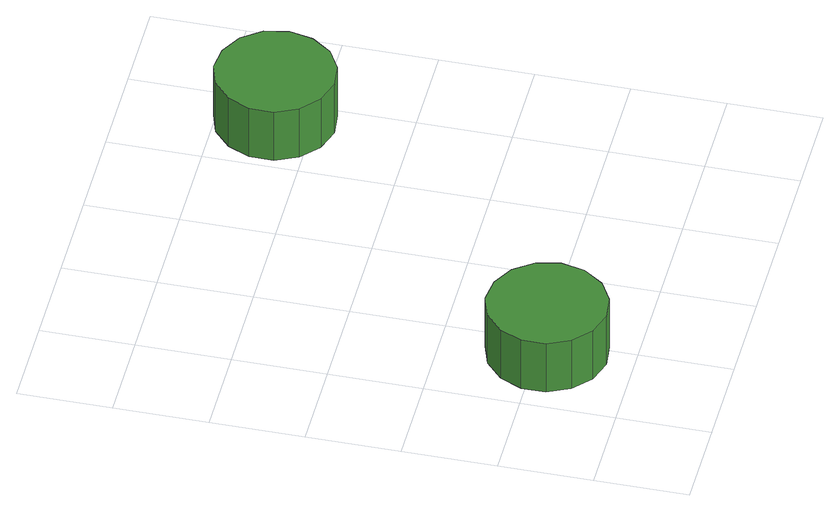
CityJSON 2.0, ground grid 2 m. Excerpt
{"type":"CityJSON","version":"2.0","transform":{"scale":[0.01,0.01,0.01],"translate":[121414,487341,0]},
"CityObjects":{
"tree1":{"type":"SolitaryVegetationObject","attributes":{"function":"something"},"geometry":[{"type":"MultiSurface","lod":"1","boundaries":[[[0,1,2,3,4,5,6,7,8,9,10,11,12,13,14]],[[15,16,17,18,19,20,21,22,23,24,25,26,27,28,29]],[[0,29,28,1]],[[1,28,27,2]],[[2,27,26,3]],[[3,26,25,4]],[[4,25,24,5]],[[5,24,23,6]],[[6,23,22,7]],[[7,22,21,8]],[[8,21,20,9]],[[9,20,19,10]],[[10,19,18,11]],[[11,18,17,12]],[[12,17,16,13]],[[13,16,15,14]],[[14,15,29,0]]]}]},
"tree2":{"type":"SolitaryVegetationObject","attributes":{"function":"something"},"geometry":[{"type":"MultiSurface","lod":"1","boundaries":[[[30,31,32,33,34,35,36,37,38,39,40,41,42,43,44]],[[45,46,47,48,49,50,51,52,53,54,55,56,57,58,59]],[[30,59,58,31]],[[31,58,57,32]],[[32,57,56,33]],[[33,56,55,34]],[[34,55,54,35]],[[35,54,53,36]],[[36,53,52,37]],[[37,52,51,38]],[[38,51,50,39]],[[39,50,49,40]],[[40,49,48,41]],[[41,48,47,42]],[[42,47,46,43]],[[43,46,45,44]],[[44,45,59,30]]]}]}
},
"vertices":[
[298,183,185],[287,234,185],[256,277,185],[210,303,185],[158,309,185],[108,293,185],[69,257,185],[47,209,185],[47,157,185],[69,109,185],[108,73,185],[158,57,185],[210,63,185],[256,89,185],[287,132,185],[287,132,56],[256,89,56],[210,63,56],[158,57,56],[108,73,56],[69,109,56],[47,157,56],[47,209,56],[69,257,56],[108,293,56],[158,309,56],[210,303,56],[256,277,56],[287,234,56],[298,183,56],
[868,880,190],[857,932,190],[826,974,190],[780,1000,190],[728,1006,190],[678,990,190],[639,954,190],[617,906,190],[617,854,190],[639,806,190],[678,771,190],[728,754,190],[780,760,190],[826,786,190],[857,829,190],[857,829,61],[826,786,61],[780,760,61],[728,754,61],[678,771,61],[639,806,61],[617,854,61],[617,906,61],[639,954,61],[678,990,61],[728,1006,61],[780,1000,61],[826,974,61],[857,932,61],[868,880,61]
]}
